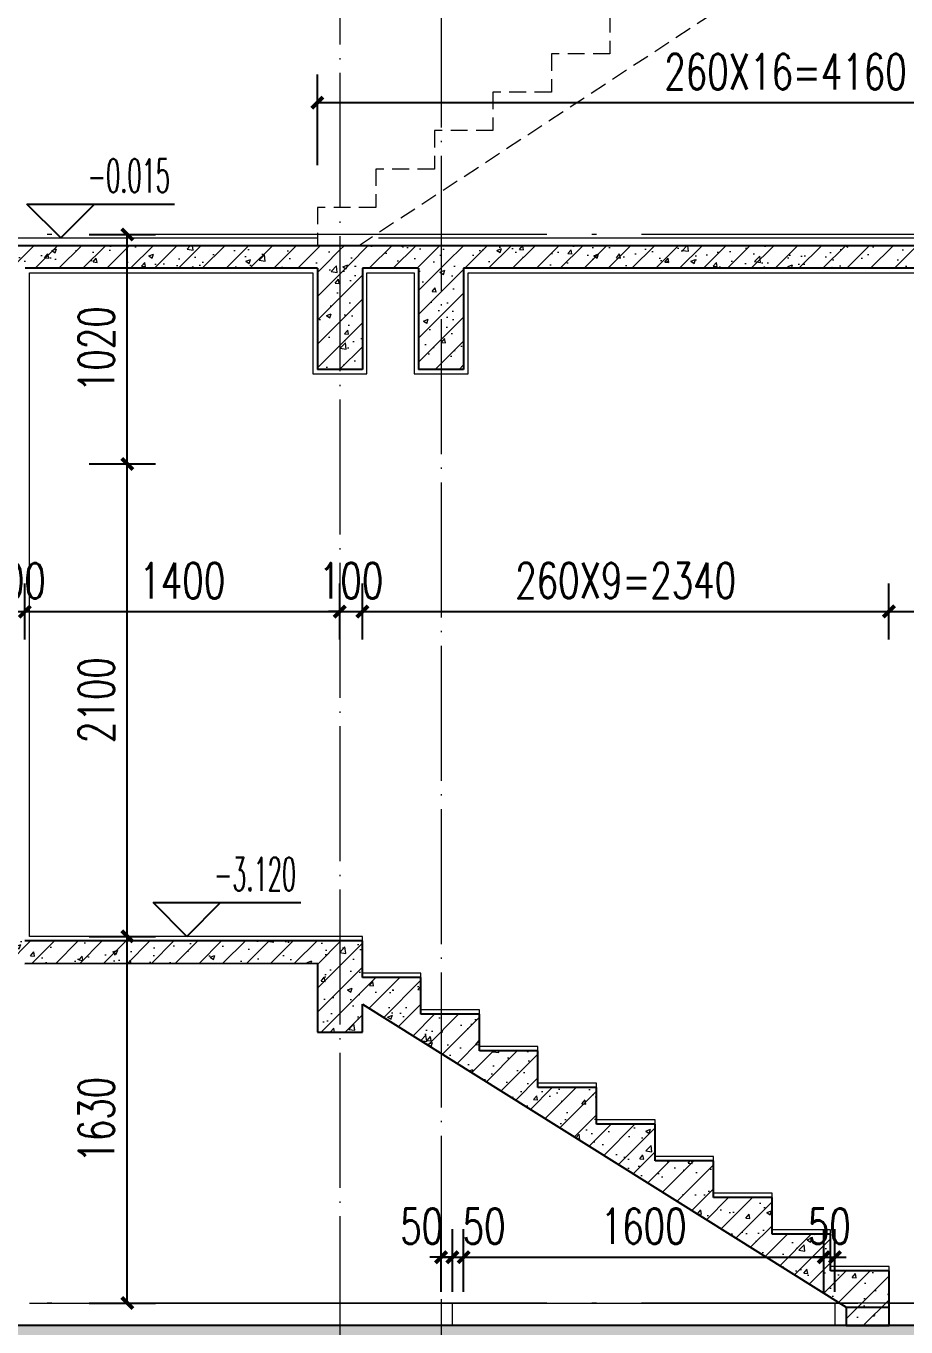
# Model space of a CAD drawing. Extents: x -1712635 to -854203, y -534641 to -21985.
# Drawn here: x -1003457 to -999547, y -126100 to -120317 of the extents above; entities that cross this region are included whole.
import ezdxf

# ---------------------------------------------------------------- set-up
doc = ezdxf.new("R2010")
doc.units = 0
doc.header["$LTSCALE"] = 1000
for name, pattern in [('#P_--_20B1_001_t3$0$DASH', [0.35, 0.25, -0.1]), ('DOTE', [2.42, 2, -0.2, 0.02, -0.2]), ('HIDDEN', [0.375, 0.25, -0.125])]:
    doc.linetypes.add(name, pattern=pattern)
doc.layers.get('0').update_dxf_attribs({"linetype": 'CONTINUOUS'})
doc.layers.get('Defpoints').update_dxf_attribs({"linetype": 'CONTINUOUS'})
for name, color, linetype in [('DIM_ELEV', 3, 'CONTINUOUS'), ('PUB_TEXT', 2, 'CONTINUOUS'), ('WALL', 2, 'CONTINUOUS'), ('人防集水坑', 11, 'CONTINUOUS'), ('尺寸标注', 86, 'CONTINUOUS')]:
    doc.layers.add(name, color=color, linetype=linetype)
for name, color, linetype, lineweight in [('DOTE', 19, 'DOTE', 9), ('PUB_HATCH', 8, 'CONTINUOUS', 9), ('STAIR', 2, 'CONTINUOUS', 18), ('内粉刷', 37, 'CONTINUOUS', 9)]:
    doc.layers.add(name, color=color, linetype=linetype, lineweight=lineweight)
doc.styles.add('_TCH_DIM', font='SIMPLEX.shx', dxfattribs={"width": 0.7, "bigfont": 'GBCBIG.shx'})
doc.styles.add('_TCH_DIM_T3', font='SIMPLEX', dxfattribs={"width": 0.705882, "bigfont": 'GBCBIG'})
doc.dimstyles.new('_TCH_ARCH&&50', dxfattribs={"dimtxt": 157.5, "dimasz": 50, "dimexe": 125, "dimexo": 150, "dimgap": 58.75, "dimtad": 1, "dimdec": 0, "dimzin": 0, "dimdsep": 46, "dimtxsty": '_TCH_DIM_T3', "dimblk": 'ARCHTICK', "dimcen": 0.09, "dimclrt": 7, "dimazin": 0, "dimtfac": 1, "dimtdec": 0, "dimtix": 1, "dimtmove": 2, "dimatfit": 3, "dimldrblk": 'ARCHTICK', "dimfxl": 0, "dimtolj": 1, "dimtzin": 0, "dimarcsym": 0})
pattern_1 = [(45, (-1144926.15, -28814.996), (-53.03301, 53.03301), []), (50, (-1144926.15, -28815), (215.17805, -18.82564), [22.5, -247.5]), (355, (-1144926.15, -28815), (-41.6254, 225.65764), [18, -198]), (100.4514, (-1144908.22, -28816.56), (173.55281, 206.83186), [19.12206, -210.34263]), (46.1842, (-1144926.15, -28755), (320.1723, -49.6557), [33.75, -371.25]), (96.6356, (-1144899.47, -28759.13), (280.3988, 292.23536), [28.6831, -315.5139]), (351.1842, (-1144926.15, -28755), (280.3986, 292.2356), [27, -297]), (21, (-1144896.15, -28770), (179.07212, -120.78567), [22.5, -247.5]), (326, (-1144896.15, -28770), (72.9946, 217.545), [18, -198]), (71.4514, (-1144881.22, -28780.06), (252.0668, 96.75915), [19.12206, -210.34263]), (37.5, (-1144926.15, -28814.996), (3.647957, 99.868156), [0, -195.6, 0, -201, 0, -198.75]), (7.5, (-1144926.15, -28815), (78.92086, 118.323514), [0, -114.6, 0, -191.1, 0, -75.75]), (327.5, (-1144993.05, -28814.996), (160.14673, -6.76646), [0, -75, 0, -234, 0, -310.5]), (317.5, (-1145023.05, -28815), (174.95585, 30.0315), [0, -97.5, 0, -155.4, 0, -220.5])]

# ---------------------------------------------------------------- blocks, each defined once
blk = doc.blocks.new('_ArchTick')
at = {"color": 0, "const_width": 0.35}
blk.add_lwpolyline([(-0.5, -0.5), (0.5, 0.5)], dxfattribs=at)
blk = doc.blocks.new('*D991')
at = {"layer": 'Defpoints', "color": 0}
for p in [(-1001562.8, -125789.5), (-1001612.8, -126093.4), (-1001562.8, -126093.4)]:
    blk.add_point(p, dxfattribs=at)
at = {"layer": '尺寸标注', "color": 0, "lineweight": -2}
for p, q in [((-1001612.8, -125943.4), (-1001612.8, -125664.5)), ((-1001562.8, -125943.4), (-1001562.8, -125664.5)), ((-1001612.8, -125789.5), (-1001662.8, -125789.5)), ((-1001612.8, -125789.5), (-1001562.8, -125789.5)), ((-1001562.8, -125789.5), (-1001512.8, -125789.5))]:
    blk.add_line(p, q, dxfattribs=at)
at = {"layer": '尺寸标注', "color": 0, "lineweight": -2, "xscale": 50, "yscale": 50, "zscale": 50}
blk.add_blockref('_ArchTick', (-1001612.8, -125789.5), dxfattribs=at)
at = {"layer": '尺寸标注', "color": 0, "lineweight": -2, "xscale": 50, "yscale": 50, "zscale": 50, "rotation": 180}
blk.add_blockref('_ArchTick', (-1001562.8, -125789.5), dxfattribs=at)
at = {"layer": '尺寸标注', "color": 7, "insert": (-1001699.2, -125652), "char_height": 157.5, "attachment_point": 5, "style": '_TCH_DIM_T3'}
blk.add_mtext('\\A1;50', dxfattribs=at)
blk = doc.blocks.new('*D992')
at = {"layer": 'Defpoints', "color": 0}
for p in [(-1001512.8, -125789.5), (-1001562.8, -126093.4), (-1001512.8, -126093.4)]:
    blk.add_point(p, dxfattribs=at)
at = {"layer": '尺寸标注', "color": 0, "lineweight": -2}
for p, q in [((-1001562.8, -125943.4), (-1001562.8, -125664.5)), ((-1001512.8, -125943.4), (-1001512.8, -125664.5)), ((-1001562.8, -125789.5), (-1001612.8, -125789.5)), ((-1001562.8, -125789.5), (-1001512.8, -125789.5)), ((-1001512.8, -125789.5), (-1001462.8, -125789.5))]:
    blk.add_line(p, q, dxfattribs=at)
at = {"layer": '尺寸标注', "color": 0, "lineweight": -2, "xscale": 50, "yscale": 50, "zscale": 50}
blk.add_blockref('_ArchTick', (-1001562.8, -125789.5), dxfattribs=at)
at = {"layer": '尺寸标注', "color": 0, "lineweight": -2, "xscale": 50, "yscale": 50, "zscale": 50, "rotation": 180}
blk.add_blockref('_ArchTick', (-1001512.8, -125789.5), dxfattribs=at)
at = {"layer": '尺寸标注', "color": 7, "insert": (-1001421.8, -125652), "char_height": 157.5, "attachment_point": 5, "style": '_TCH_DIM_T3'}
blk.add_mtext('\\A1;50', dxfattribs=at)
blk = doc.blocks.new('*D993')
at = {"layer": 'Defpoints', "color": 0}
for p in [(-999912.8, -125789.5), (-1001512.8, -126093.4), (-999912.8, -126093.4)]:
    blk.add_point(p, dxfattribs=at)
at = {"layer": '尺寸标注', "color": 0, "lineweight": -2}
for p, q in [((-1001512.8, -125943.4), (-1001512.8, -125664.5)), ((-999912.8, -125943.4), (-999912.8, -125664.5)), ((-1001512.8, -125789.5), (-999912.8, -125789.5))]:
    blk.add_line(p, q, dxfattribs=at)
at = {"layer": '尺寸标注', "color": 0, "lineweight": -2, "xscale": 50, "yscale": 50, "zscale": 50, "rotation": 180}
blk.add_blockref('_ArchTick', (-1001512.8, -125789.5), dxfattribs=at)
at = {"layer": '尺寸标注', "color": 0, "lineweight": -2, "xscale": 50, "yscale": 50, "zscale": 50}
blk.add_blockref('_ArchTick', (-999912.8, -125789.5), dxfattribs=at)
at = {"layer": '尺寸标注', "color": 7, "insert": (-1000712.8, -125652), "char_height": 157.5, "attachment_point": 5, "style": '_TCH_DIM_T3'}
blk.add_mtext('\\A1;1600', dxfattribs=at)
blk = doc.blocks.new('*D994')
at = {"layer": 'Defpoints', "color": 0}
for p in [(-999862.8, -125789.5), (-999912.8, -126093.4), (-999862.8, -126093.4)]:
    blk.add_point(p, dxfattribs=at)
at = {"layer": '尺寸标注', "color": 0, "lineweight": -2}
for p, q in [((-999912.8, -125943.4), (-999912.8, -125664.5)), ((-999862.8, -125943.4), (-999862.8, -125664.5)), ((-999912.8, -125789.5), (-999962.8, -125789.5)), ((-999912.8, -125789.5), (-999862.8, -125789.5)), ((-999862.8, -125789.5), (-999812.8, -125789.5))]:
    blk.add_line(p, q, dxfattribs=at)
at = {"layer": '尺寸标注', "color": 0, "lineweight": -2, "xscale": 50, "yscale": 50, "zscale": 50}
blk.add_blockref('_ArchTick', (-999912.8, -125789.5), dxfattribs=at)
at = {"layer": '尺寸标注', "color": 0, "lineweight": -2, "xscale": 50, "yscale": 50, "zscale": 50, "rotation": 180}
blk.add_blockref('_ArchTick', (-999862.8, -125789.5), dxfattribs=at)
at = {"layer": '尺寸标注', "color": 7, "insert": (-999887.8, -125652), "char_height": 157.5, "attachment_point": 5, "style": '_TCH_DIM_T3'}
blk.add_mtext('\\A1;50', dxfattribs=at)
blk = doc.blocks.new('*D1022')
at = {"layer": 'Defpoints', "color": 0}
for p in [(-998162.5, -122918.8), (-999622.9, -123193.4), (-998162.5, -123193.1)]:
    blk.add_point(p, dxfattribs=at)
at = {"layer": '尺寸标注', "color": 0, "lineweight": -2}
for p, q in [((-999622.9, -123043.4), (-999623, -122794.1)), ((-998162.5, -123043.1), (-998162.6, -122793.8)), ((-999623, -122919.1), (-998162.5, -122918.8))]:
    blk.add_line(p, q, dxfattribs=at)
at = {"layer": '尺寸标注', "color": 0, "lineweight": -2, "xscale": 50, "yscale": 50, "zscale": 50}
for p, rotation in [((-999623, -122919.1), 180.0121022878804), ((-998162.5, -122918.8), 0.01210228788040397)]:
    blk.add_blockref('_ArchTick', p, dxfattribs=dict(at, rotation=rotation))
at = {"layer": '尺寸标注', "color": 7, "insert": (-998892.8, -122781.4), "char_height": 157.5, "attachment_point": 5, "rotation": 0.0121, "style": '_TCH_DIM_T3'}
blk.add_mtext('\\A1;1460', dxfattribs=at)
blk = doc.blocks.new('*D1023')
at = {"layer": 'Defpoints', "color": 0}
for p in [(-999623, -122919.1), (-1001962.6, -123193.9), (-999622.9, -123193.4)]:
    blk.add_point(p, dxfattribs=at)
at = {"layer": '尺寸标注', "color": 0, "lineweight": -2}
for p, q in [((-1001962.6, -123043.9), (-1001962.7, -122794.6)), ((-999622.9, -123043.4), (-999623, -122794.1)), ((-1001962.7, -122919.6), (-999623, -122919.1))]:
    blk.add_line(p, q, dxfattribs=at)
at = {"layer": '尺寸标注', "color": 0, "lineweight": -2, "xscale": 50, "yscale": 50, "zscale": 50}
for p, rotation in [((-1001962.7, -122919.6), 180.0121022878805), ((-999623, -122919.1), 0.01210228788051847)]:
    blk.add_blockref('_ArchTick', p, dxfattribs=dict(at, rotation=rotation))
at = {"layer": '尺寸标注', "color": 7, "insert": (-1000792.8, -122781.8), "char_height": 157.5, "attachment_point": 5, "rotation": 0.0121, "style": '_TCH_DIM_T3'}
blk.add_mtext('\\A1;260X9=2340', dxfattribs=at)
blk = doc.blocks.new('*D1024')
at = {"layer": 'Defpoints', "color": 0}
for p in [(-1001962.7, -122919.6), (-1002062.8, -123193.9), (-1001962.6, -123193.9)]:
    blk.add_point(p, dxfattribs=at)
at = {"layer": '尺寸标注', "color": 0, "lineweight": -2}
for p, q in [((-1002062.9, -123043.9), (-1002062.9, -122794.6)), ((-1001962.6, -123043.9), (-1001962.7, -122794.6)), ((-1002062.9, -122919.6), (-1002112.9, -122919.6)), ((-1002062.9, -122919.6), (-1001962.7, -122919.6)), ((-1001962.7, -122919.6), (-1001912.7, -122919.5))]:
    blk.add_line(p, q, dxfattribs=at)
at = {"layer": '尺寸标注', "color": 0, "lineweight": -2, "xscale": 50, "yscale": 50, "zscale": 50}
for p, rotation in [((-1002062.9, -122919.6), 0.01210228786945322), ((-1001962.7, -122919.6), 180.0121022878695)]:
    blk.add_blockref('_ArchTick', p, dxfattribs=dict(at, rotation=rotation))
at = {"layer": '尺寸标注', "color": 7, "insert": (-1002012.8, -122782.1), "char_height": 157.5, "attachment_point": 5, "rotation": 0.0121, "style": '_TCH_DIM_T3'}
blk.add_mtext('\\A1;100', dxfattribs=at)
blk = doc.blocks.new('*D1025')
at = {"layer": 'Defpoints', "color": 0}
for p in [(-1002062.9, -122919.6), (-1003462.4, -123194.2), (-1002062.8, -123193.9)]:
    blk.add_point(p, dxfattribs=at)
at = {"layer": '尺寸标注', "color": 0, "lineweight": -2}
for p, q in [((-1003462.5, -123044.2), (-1003462.5, -122794.9)), ((-1002062.9, -123043.9), (-1002062.9, -122794.6)), ((-1003462.5, -122919.9), (-1002062.9, -122919.6))]:
    blk.add_line(p, q, dxfattribs=at)
at = {"layer": '尺寸标注', "color": 0, "lineweight": -2, "xscale": 50, "yscale": 50, "zscale": 50}
for p, rotation in [((-1003462.5, -122919.9), 180.01210228788), ((-1002062.9, -122919.6), 0.01210228787994597)]:
    blk.add_blockref('_ArchTick', p, dxfattribs=dict(at, rotation=rotation))
at = {"layer": '尺寸标注', "color": 7, "insert": (-1002762.7, -122782.2), "char_height": 157.5, "attachment_point": 5, "rotation": 0.0121, "style": '_TCH_DIM_T3'}
blk.add_mtext('\\A1;1400', dxfattribs=at)
blk = doc.blocks.new('*D1026')
at = {"layer": 'Defpoints', "color": 0}
for p in [(-1003462.5, -122919.9), (-1003562.5, -123194.2), (-1003462.4, -123194.2)]:
    blk.add_point(p, dxfattribs=at)
at = {"layer": '尺寸标注', "color": 0, "lineweight": -2}
for p, q in [((-1003562.5, -123044.2), (-1003562.6, -122794.9)), ((-1003462.5, -123044.2), (-1003462.5, -122794.9)), ((-1003562.5, -122919.9), (-1003612.5, -122919.9)), ((-1003562.5, -122919.9), (-1003462.5, -122919.9)), ((-1003462.5, -122919.9), (-1003412.5, -122919.9))]:
    blk.add_line(p, q, dxfattribs=at)
at = {"layer": '尺寸标注', "color": 0, "lineweight": -2, "xscale": 50, "yscale": 50, "zscale": 50}
for p, rotation in [((-1003562.5, -122919.9), 0.01210228786705514), ((-1003462.5, -122919.9), 180.012102287867)]:
    blk.add_blockref('_ArchTick', p, dxfattribs=dict(at, rotation=rotation))
at = {"layer": '尺寸标注', "color": 7, "insert": (-1003512.6, -122782.4), "char_height": 157.5, "attachment_point": 5, "rotation": 0.0121, "style": '_TCH_DIM_T3'}
blk.add_mtext('\\A1;100', dxfattribs=at)
blk = doc.blocks.new('*D1027')
at = {"layer": 'Defpoints', "color": 0}
for p in [(-1003326.2, -121243.4), (-1003007.2, -121243.4), (-1003326.2, -122263.4)]:
    blk.add_point(p, dxfattribs=at)
at = {"layer": '尺寸标注', "color": 0, "lineweight": -2}
for p, q in [((-1003176.2, -121243.4), (-1002882.2, -121243.4)), ((-1003007.2, -122263.4), (-1003007.2, -121243.4)), ((-1003176.2, -122263.4), (-1002882.2, -122263.4))]:
    blk.add_line(p, q, dxfattribs=at)
at = {"layer": '尺寸标注', "color": 0, "lineweight": -2, "xscale": 50, "yscale": 50, "zscale": 50}
for p, rotation in [((-1003007.2, -121243.4), 90), ((-1003007.2, -122263.4), 270)]:
    blk.add_blockref('_ArchTick', p, dxfattribs=dict(at, rotation=rotation))
at = {"layer": '尺寸标注', "color": 7, "insert": (-1003144.7, -121753.4), "char_height": 157.5, "attachment_point": 5, "rotation": 90, "style": '_TCH_DIM_T3'}
blk.add_mtext('\\A1;1020', dxfattribs=at)
blk = doc.blocks.new('*D1028')
at = {"layer": 'Defpoints', "color": 0}
for p in [(-1003326.2, -122263.4), (-1003007.2, -122263.4), (-1003326.2, -124363.4)]:
    blk.add_point(p, dxfattribs=at)
at = {"layer": '尺寸标注', "color": 0, "lineweight": -2}
for p, q in [((-1003176.2, -122263.4), (-1002882.2, -122263.4)), ((-1003007.2, -124363.4), (-1003007.2, -122263.4)), ((-1003176.2, -124363.4), (-1002882.2, -124363.4))]:
    blk.add_line(p, q, dxfattribs=at)
at = {"layer": '尺寸标注', "color": 0, "lineweight": -2, "xscale": 50, "yscale": 50, "zscale": 50}
for p, rotation in [((-1003007.2, -122263.4), 90), ((-1003007.2, -124363.4), 270)]:
    blk.add_blockref('_ArchTick', p, dxfattribs=dict(at, rotation=rotation))
at = {"layer": '尺寸标注', "color": 7, "insert": (-1003144.7, -123313.4), "char_height": 157.5, "attachment_point": 5, "rotation": 90, "style": '_TCH_DIM_T3'}
blk.add_mtext('\\A1;2100', dxfattribs=at)
blk = doc.blocks.new('*D1029')
at = {"layer": 'Defpoints', "color": 0}
for p in [(-1003326.2, -124363.4), (-1003007.2, -124363.4), (-1003326.2, -125993.4)]:
    blk.add_point(p, dxfattribs=at)
at = {"layer": '尺寸标注', "color": 0, "lineweight": -2}
for p, q in [((-1003176.2, -124363.4), (-1002882.2, -124363.4)), ((-1003007.2, -125993.4), (-1003007.2, -124363.4)), ((-1003176.2, -125993.4), (-1002882.2, -125993.4))]:
    blk.add_line(p, q, dxfattribs=at)
at = {"layer": '尺寸标注', "color": 0, "lineweight": -2, "xscale": 50, "yscale": 50, "zscale": 50}
for p, rotation in [((-1003007.2, -124363.4), 90), ((-1003007.2, -125993.4), 270)]:
    blk.add_blockref('_ArchTick', p, dxfattribs=dict(at, rotation=rotation))
at = {"layer": '尺寸标注', "color": 7, "insert": (-1003144.7, -125178.4), "char_height": 157.5, "attachment_point": 5, "rotation": 90, "style": '_TCH_DIM_T3'}
blk.add_mtext('\\A1;1630', dxfattribs=at)
blk = doc.blocks.new('*D1047')
at = {"layer": 'Defpoints', "color": 0}
for p in [(-998002.8, -120657.2), (-1002162.8, -121084.9), (-998002.8, -121084.9)]:
    blk.add_point(p, dxfattribs=at)
at = {"layer": '尺寸标注', "color": 0, "lineweight": -2}
for p, q in [((-1002162.8, -120934.9), (-1002162.8, -120532.2)), ((-998002.8, -120934.9), (-998002.8, -120532.2)), ((-1002162.8, -120657.2), (-998002.8, -120657.2))]:
    blk.add_line(p, q, dxfattribs=at)
at = {"layer": '尺寸标注', "color": 0, "lineweight": -2, "xscale": 50, "yscale": 50, "zscale": 50, "rotation": 180}
blk.add_blockref('_ArchTick', (-1002162.8, -120657.2), dxfattribs=at)
at = {"layer": '尺寸标注', "color": 0, "lineweight": -2, "xscale": 50, "yscale": 50, "zscale": 50}
blk.add_blockref('_ArchTick', (-998002.8, -120657.2), dxfattribs=at)
at = {"layer": '尺寸标注', "color": 7, "insert": (-1000082.8, -120519.7), "char_height": 157.5, "attachment_point": 5, "style": '_TCH_DIM_T3'}
blk.add_mtext('\\A1;260X16=4160', dxfattribs=at)

msp = doc.modelspace()

# ---------------------------------------------------------------- hatches: boundary and pattern name
at = {"layer": 'PUB_HATCH'}
h = msp.add_hatch(dxfattribs=at)
h.set_pattern_fill('钢筋混凝土', color=256, scale=30, style=0)
h.set_pattern_definition(pattern_1)
h.paths.add_polyline_path([(-1002062.82, -121360.08), (-1002062.82, -121293.41), (-1003561.34, -121293.41), (-1003561.38, -121360.08), (-1003461.41, -121393.41), (-1002162.82, -121393.41)])
h = msp.add_hatch(dxfattribs=at)
h.set_pattern_fill('钢筋混凝土', color=256, scale=30, style=0)
h.set_pattern_definition(pattern_1)
h.paths.add_polyline_path([(-1001612.82, -121360.08), (-1001612.82, -121293.41), (-1002062.82, -121293.41), (-1002062.82, -121360.08), (-1001962.82, -121393.41), (-1001712.82, -121393.41)])
h = msp.add_hatch(dxfattribs=at)
h.set_pattern_fill('钢筋混凝土', color=256, scale=30, style=0)
h.set_pattern_definition(pattern_1)
h.paths.add_polyline_path([(-997562.77, -121360.08), (-997562.77, -121293.41), (-1001612.82, -121293.41), (-1001612.82, -121360.08), (-1001512.82, -121393.41), (-997662.77, -121393.41)])
h = msp.add_hatch(dxfattribs=at)
h.set_pattern_fill('钢筋混凝土', color=256, scale=30, style=0)
h.set_pattern_definition(pattern_1)
h.paths.add_polyline_path([(-1002062.82, -121360.08), (-1002162.82, -121393.41), (-1002162.82, -121843.41), (-1001962.82, -121843.41), (-1001962.82, -121393.41)])
h = msp.add_hatch(dxfattribs=at)
h.set_pattern_fill('钢筋混凝土', color=256, scale=30, style=0)
h.set_pattern_definition(pattern_1)
h.paths.add_polyline_path([(-1001612.82, -121360.08), (-1001712.82, -121393.41), (-1001712.82, -121843.35), (-1001512.82, -121843.35), (-1001512.82, -121393.41)])
h = msp.add_hatch(dxfattribs=at)
h.set_pattern_fill('钢筋混凝土', color=256, scale=30, style=0)
h.set_pattern_definition(pattern_1)
h.paths.add_polyline_path([(-1003562.82, -124383.41), (-1003562.82, -124483.45), (-1002162.45, -124482.96), (-1002162.45, -124788.96), (-1001962.45, -124789.41), (-1001962.45, -124664.44), (-999813.26, -126011.82), (-999813.26, -126093.41), (-999622.45, -126093.41), (-999622.45, -125850.41), (-999882.45, -125850.41), (-999882.45, -125687.41), (-1000142.45, -125687.41), (-1000142.45, -125524.41), (-1000402.45, -125524.41), (-1000402.45, -125361.41), (-1000662.45, -125361.41), (-1000662.45, -125198.41), (-1000922.45, -125198.41), (-1000922.45, -125035.41), (-1001182.45, -125035.41), (-1001182.45, -124872.41), (-1001442.45, -124872.41), (-1001442.45, -124709.41), (-1001702.45, -124709.41), (-1001702.45, -124546.41), (-1001962.45, -124546.41), (-1001962.45, -124383.41)])
h = msp.add_hatch(dxfattribs=at)
h.set_pattern_fill('钢筋混凝土', color=256, scale=30, style=0)
h.set_pattern_definition(pattern_1)
h.paths.add_polyline_path([(-996062.82, -126293.41), (-995862.82, -126093.41), (-1003561.44, -126093.41), (-1003561.44, -126293.41)])

# ---------------------------------------------------------------- linework, layer by layer
at = {"layer": 'DIM_ELEV', "color": 6}
for p, q in [((-1003303.14, -121258.52), (-1003453.14, -121108.52)), ((-1003453.14, -121108.52), (-1002797.14, -121108.52)), ((-1003303.14, -121258.52), (-1003153.14, -121108.52)), ((-1002742.76, -124363.41), (-1002892.76, -124213.41)), ((-1002892.76, -124213.41), (-1002236.76, -124213.41)), ((-1002742.76, -124363.41), (-1002592.76, -124213.41))]:
    msp.add_line(p, q, dxfattribs=at)
at = {"layer": 'DOTE', "linetype": 'DOTE', "ltscale": 0.3}
for p, q in [((-1001612.84, -102743.41), (-1001612.82, -127643.41)), ((-1002062.82, -115443.41), (-1002062.82, -127643.41))]:
    msp.add_line(p, q, dxfattribs=at)
at = {"layer": 'DOTE', "linetype": 'DOTE'}
for p, q in [((-991462.77, -121243.41), (-1006939.83, -121243.41)), ((-991462.77, -125993.41), (-1006939.83, -125993.41))]:
    msp.add_line(p, q, dxfattribs=at)
at = {"layer": 'STAIR', "linetype": 'HIDDEN', "ltscale": 0.3}
msp.add_line((-1001980.49, -121293.41), (-997712.89, -118493.4), dxfattribs=at)
msp.add_lwpolyline([(-1000862.77, -120269.87), (-1000862.77, -120440.46), (-1001122.77, -120440.46), (-1001122.77, -120611.05), (-1001382.77, -120611.05), (-1001382.77, -120781.64), (-1001642.77, -120781.64), (-1001642.77, -120952.22), (-1001902.77, -120952.22), (-1001902.77, -121122.81), (-1002162.77, -121122.81), (-1002162.77, -121293.4)], dxfattribs=at)
at = {"layer": 'WALL'}
for p, q in [((-1002062.82, -121293.41), (-1003561.34, -121293.41)), ((-1001612.82, -121293.41), (-1002062.82, -121293.41)), ((-997562.77, -121293.41), (-1001612.82, -121293.41)), ((-1002162.82, -121393.41), (-1003461.41, -121393.41)), ((-1002162.82, -121393.41), (-1002162.82, -121843.41)), ((-1001962.82, -121393.41), (-1001962.82, -121843.41)), ((-1001712.82, -121393.41), (-1001962.82, -121393.41)), ((-1001712.82, -121393.41), (-1001712.82, -121843.35)), ((-1001512.82, -121393.41), (-1001512.82, -121843.35)), ((-997662.77, -121393.41), (-1001512.82, -121393.41)), ((-1001962.82, -121843.41), (-1002162.82, -121843.41)), ((-1001512.82, -121843.35), (-1001712.82, -121843.35)), ((-1001962.45, -124383.41), (-1003462.82, -124383.41)), ((-1001962.45, -124546.41), (-1001962.45, -124383.41)), ((-1003462.65, -124483.41), (-1002162.45, -124482.96)), ((-1002162.45, -124482.96), (-1002162.45, -124788.96)), ((-1001702.45, -124546.41), (-1001962.45, -124546.41)), ((-1001702.45, -124709.41), (-1001702.45, -124546.41)), ((-1001962.45, -124789.41), (-1001962.45, -124664.44)), ((-1001962.45, -124664.44), (-999813.26, -126011.82)), ((-1001442.45, -124709.41), (-1001702.45, -124709.41)), ((-1001442.45, -124872.41), (-1001442.45, -124709.41)), ((-1002162.45, -124788.96), (-1001962.45, -124789.41)), ((-1001182.45, -124872.41), (-1001442.45, -124872.41)), ((-1001182.45, -125035.41), (-1001182.45, -124872.41)), ((-1000922.45, -125035.41), (-1001182.45, -125035.41)), ((-1000922.45, -125198.41), (-1000922.45, -125035.41)), ((-1000662.45, -125198.41), (-1000922.45, -125198.41)), ((-1000662.45, -125361.41), (-1000662.45, -125198.41)), ((-1000402.45, -125361.41), (-1000662.45, -125361.41)), ((-1000402.45, -125524.41), (-1000402.45, -125361.41)), ((-1000142.45, -125524.41), (-1000402.45, -125524.41)), ((-1000142.45, -125687.41), (-1000142.45, -125524.41)), ((-999882.45, -125687.41), (-1000142.45, -125687.41)), ((-999882.45, -125850.41), (-999882.45, -125687.41)), ((-999622.45, -125850.41), (-999882.45, -125850.41)), ((-999622.45, -126093.41), (-999622.45, -125850.41)), ((-999813.26, -126011.82), (-999813.26, -126093.41)), ((-999622.45, -126013.41), (-999813.26, -126013.41)), ((-995862.82, -126093.41), (-1003561.44, -126093.41)), ((-999813.26, -126093.41), (-999622.45, -126093.41))]:
    msp.add_line(p, q, dxfattribs=at)
at = {"layer": '人防集水坑', "color": 3, "linetype": '#P_--_20B1_001_t3$0$DASH', "ltscale": 0.5, "const_width": 5}
msp.add_lwpolyline([(-1001562.82, -125993.41), (-999862.82, -125993.41), (-999862.82, -126093.41), (-1001562.82, -126093.41)], close=True, dxfattribs=at)
at = {"layer": '内粉刷'}
for p, q in [((-1004662.8, -121258.62), (-1002162.77, -121258.41)), ((-1001890.69, -121258.41), (-996082.82, -121258.41)), ((-1003442.2, -125993.41), (-999761.23, -125993.41)), ((-999622.45, -125993.41), (-996082.82, -125993.41))]:
    msp.add_line(p, q, dxfattribs=at)
for points in [[(-1003442.27, -124363.41), (-1003441.9, -121413.41), (-1002182.82, -121413.41), (-1002182.82, -121863.41), (-1001942.82, -121863.41), (-1001942.82, -121413.41), (-1001732.82, -121413.41)], [(-1001732.82, -121413.41), (-1001732.82, -121863.35), (-1001492.82, -121863.35), (-1001492.82, -121413.41)], [(-1001492.82, -121413.41), (-998182.82, -121413.41), (-998182.82, -123913.41), (-998107.87, -123913.41)], [(-999622.45, -125993.41), (-999622.45, -125830.41), (-999882.45, -125830.41), (-999882.45, -125667.41), (-1000142.45, -125667.41), (-1000142.45, -125504.41), (-1000402.45, -125504.41), (-1000402.45, -125341.41), (-1000662.45, -125341.41), (-1000662.45, -125178.41), (-1000922.45, -125178.41), (-1000922.45, -125015.41), (-1001182.45, -125015.41), (-1001182.45, -124852.41), (-1001442.45, -124852.41), (-1001442.45, -124689.41), (-1001702.45, -124689.41), (-1001702.45, -124526.41), (-1001962.45, -124526.41), (-1001962.45, -124363.41), (-1003442.27, -124363.41)]]:
    msp.add_lwpolyline(points, dxfattribs=at)

# ---------------------------------------------------------------- texts
at = {"layer": 'PUB_TEXT', "color": 6, "style": '_TCH_DIM', "width": 0.494118}
for s, p in [('-0.015', (-1003183.14, -121056.02)), ('-3.120', (-1002622.76, -124160.91))]:
    msp.add_text(s, height=148.75, dxfattribs=at).set_placement(p)

# ---------------------------------------------------------------- dimensions: what is measured, and where the dimension line sits
at = {"layer": '尺寸标注', "color": 106}
for p1, p2, distance, text, picture, middle in [((-1002162.82, -121084.89), (-998002.77, -121084.89), 427.67, '260X16=4160', '*D1047', (-1000082.79, -120519.72)), ((-1001962.61, -123193.91), (-999622.91, -123193.41), 274.35, '260X9=2340', '*D1023', (-1000792.84, -122781.81))]:
    dim = msp.add_aligned_dim(p1=p1, p2=p2, distance=distance, text=text, dimstyle='_TCH_ARCH&&50', dxfattribs=at)
    dim.commit()
    dim.dimension.update_dxf_attribs({"geometry": picture, "text_midpoint": middle})
for p1, p2, distance, picture, middle in [((-1003326.18, -122263.41), (-1003326.18, -121243.41), -318.93, '*D1027', (-1003144.74, -121753.41)), ((-1003326.18, -124363.41), (-1003326.18, -122263.41), -318.93, '*D1028', (-1003144.74, -123313.41)), ((-1003562.48, -123194.24), (-1003462.45, -123194.22), 274.35, '*D1026', (-1003512.55, -122782.38)), ((-1003462.45, -123194.22), (-1002062.82, -123193.93), 274.35, '*D1025', (-1002762.72, -122782.23)), ((-1002062.82, -123193.93), (-1001962.61, -123193.91), 274.35, '*D1024', (-1002012.8, -122782.07)), ((-999622.91, -123193.41), (-998162.47, -123193.1), 274.35, '*D1022', (-998892.77, -122781.41)), ((-1003326.18, -125993.41), (-1003326.18, -124363.41), -318.93, '*D1029', (-1003144.74, -125178.41)), ((-1001512.82, -126093.41), (-999912.82, -126093.41), 303.96, '*D993', (-1000712.82, -125651.96)), ((-999912.82, -126093.41), (-999862.82, -126093.41), 303.96, '*D994', (-999887.82, -125651.96))]:
    dim = msp.add_aligned_dim(p1=p1, p2=p2, distance=distance, dimstyle='_TCH_ARCH&&50', dxfattribs=at)
    dim.commit()
    dim.dimension.update_dxf_attribs({"geometry": picture, "text_midpoint": middle})
for base, p1, p2, picture, middle in [((-1001562.82, -125789.46), (-1001612.82, -126093.41), (-1001562.82, -126093.41), '*D991', (-1001699.16, -125651.96)), ((-1001512.82, -125789.46), (-1001562.82, -126093.41), (-1001512.82, -126093.41), '*D992', (-1001421.76, -125651.96))]:
    dim = msp.add_linear_dim(base=base, p1=p1, p2=p2, angle=0, dimstyle='_TCH_ARCH&&50', dxfattribs=at)
    dim.commit()
    dim.dimension.update_dxf_attribs({"geometry": picture, "text_midpoint": middle, "dimtype": 161})

doc.saveas('drawing.dxf')
